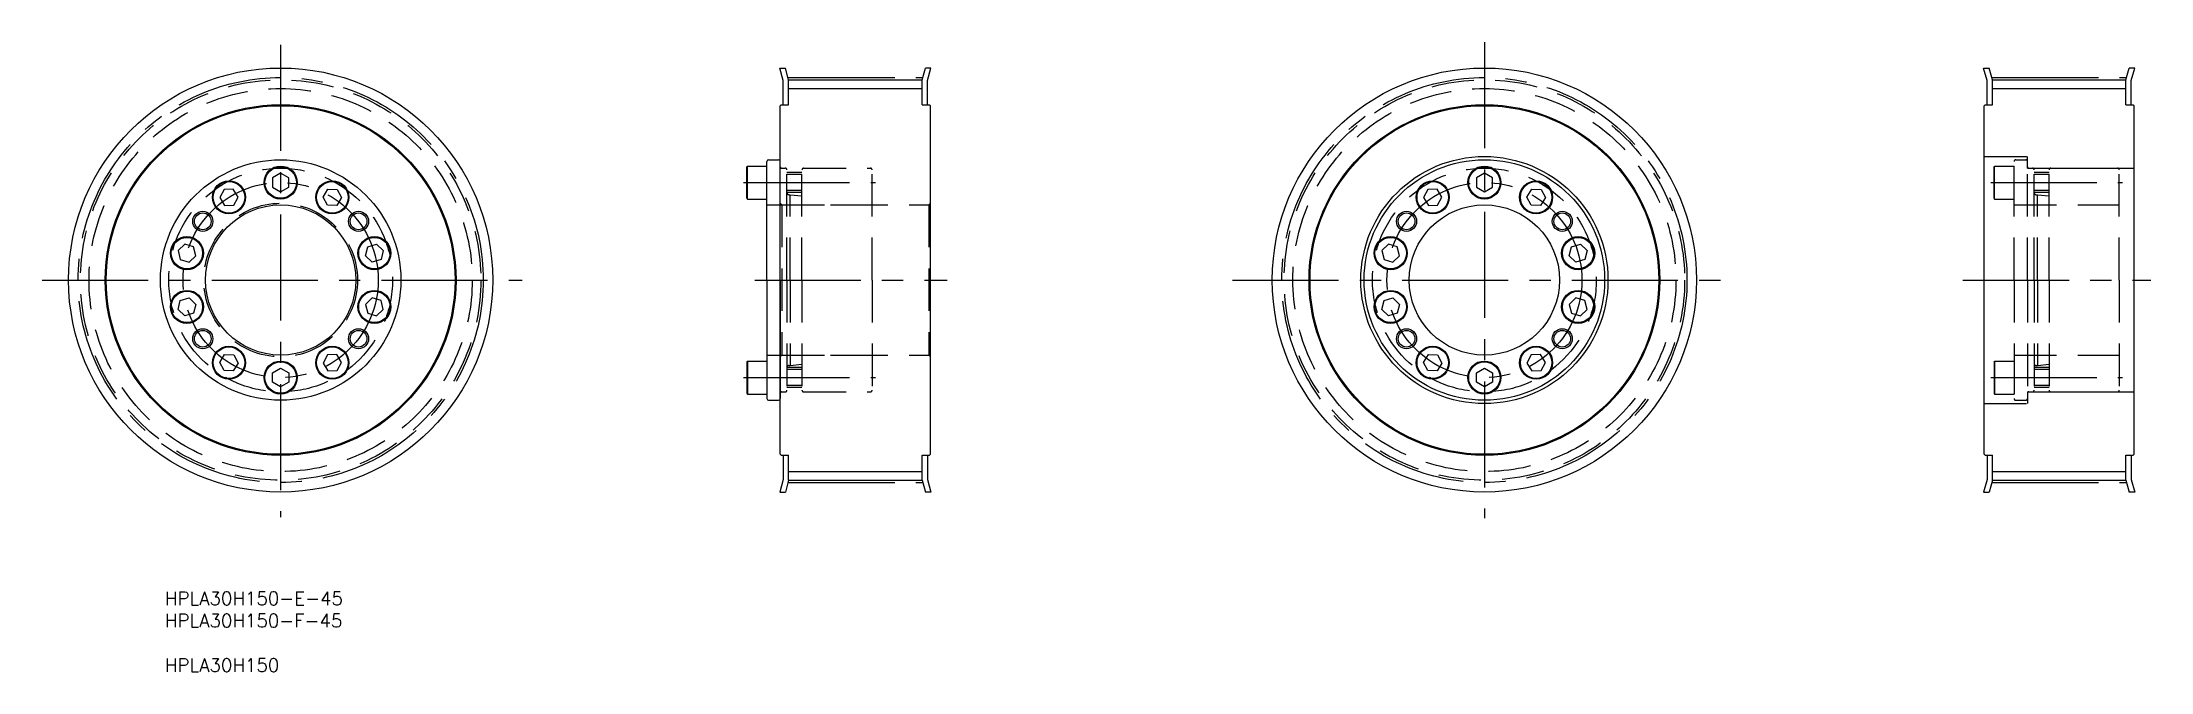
# Model space of a CAD drawing. Extents: x -22 to 610, y -15 to 173.
import ezdxf

# ---------------------------------------------------------------- set-up
doc = ezdxf.new("R2010")
doc.units = 0
doc.linetypes.add('CENTER', pattern=[50.8, 31.75, -6.35, 6.35, -6.35])
doc.linetypes.add('DASHED', pattern=[19.05, 12.7, -6.35])
doc.layers.get('0').update_dxf_attribs({"linetype": 'CONTINUOUS'})
doc.layers.add('CENTER', color=1, linetype='CENTER')
doc.styles.add('MISUMI', font='txt.shx')

# ---------------------------------------------------------------- blocks, each defined once
blk = doc.blocks.new('*U6')
at = {"color": 7, "linetype": 'CONTINUOUS', "style": 'MISUMI'}
for s, p in [('HPLA30H150-E-45', (15.05, 4.8)), ('HPLA30H150-F-45', (15.05, -1.87)), ('HPLA30H150', (15.05, -15.2))]:
    blk.add_text(s, height=4, dxfattribs=at).set_placement(p)

msp = doc.modelspace()

# ---------------------------------------------------------------- linework, layer by layer
at = {"color": 7, "linetype": 'CONTINUOUS'}
for p, q in [((199.21, 165.64), (200.87, 165.64)), ((200.22, 161.88), (199.21, 165.64)), ((201.82, 162.09), (200.87, 165.64)), ((241.82, 162.09), (242.77, 165.64)), ((244.42, 165.64), (242.77, 165.64)), ((243.42, 161.88), (244.42, 165.64)), ((559.62, 165.64), (561.28, 165.64)), ((560.63, 161.88), (559.62, 165.64)), ((562.23, 162.09), (561.28, 165.64)), ((602.23, 162.09), (603.18, 165.64)), ((604.84, 165.64), (603.18, 165.64)), ((603.83, 161.88), (604.84, 165.64)), ((200.22, 154.64), (200.22, 161.88)), ((201.82, 162.09), (241.82, 162.09)), ((201.82, 154.64), (201.82, 162.09)), ((241.82, 154.64), (241.82, 162.09)), ((243.42, 154.64), (243.42, 161.88)), ((560.63, 154.64), (560.63, 161.88)), ((562.23, 162.09), (602.23, 162.09)), ((562.23, 154.64), (562.23, 162.09)), ((602.23, 154.64), (602.23, 162.09)), ((603.83, 154.64), (603.83, 161.88)), ((199.32, 154.34), (199.62, 154.64)), ((199.32, 49.94), (199.32, 154.34)), ((199.62, 154.64), (201.82, 154.64)), ((241.82, 154.64), (244.02, 154.64)), ((244.02, 154.64), (244.32, 154.34)), ((244.32, 49.94), (244.32, 154.34)), ((559.73, 154.34), (560.03, 154.64)), ((559.73, 49.94), (559.73, 154.34)), ((560.03, 154.64), (562.23, 154.64)), ((602.23, 154.64), (604.43, 154.64)), ((604.43, 154.64), (604.73, 154.34)), ((604.73, 49.94), (604.73, 154.34)), ((49.73, 134.12), (47.33, 132.73)), ((47.33, 132.73), (47.33, 129.96)), ((52.13, 132.73), (49.73, 134.12)), ((50.93, 133.42), (50.93, 133.42)), ((51.53, 133.08), (51.53, 133.08)), ((52.13, 129.96), (52.13, 132.73)), ((189.32, 136.05), (189.46, 136.29)), ((189.32, 126.64), (189.32, 136.05)), ((189.46, 136.29), (195.32, 136.29)), ((189.46, 126.39), (189.46, 136.29)), ((195.32, 102.14), (195.32, 137.64)), ((195.32, 126.39), (195.32, 136.29)), ((195.32, 128.34), (195.32, 134.34)), ((195.82, 138.14), (198.82, 138.14)), ((199.32, 102.14), (199.32, 137.64)), ((410.14, 134.12), (407.74, 132.73)), ((407.74, 132.73), (407.74, 129.96)), ((412.54, 132.73), (410.14, 134.12)), ((411.34, 133.42), (411.34, 133.42)), ((411.94, 133.08), (411.94, 133.08)), ((412.54, 129.96), (412.54, 132.73)), ((32.79, 129.26), (31.48, 126.81)), ((31.48, 126.81), (32.95, 124.46)), ((35.56, 129.35), (32.79, 129.26)), ((37.02, 127), (35.56, 129.35)), ((35.72, 124.56), (37.02, 127)), ((47.33, 129.96), (49.73, 128.57)), ((49.73, 128.57), (52.13, 129.96)), ((62.43, 127), (63.9, 129.35)), ((63.73, 124.56), (62.43, 127)), ((63.9, 129.35), (66.67, 129.26)), ((67.97, 126.81), (66.5, 124.46)), ((66.67, 129.26), (67.97, 126.81)), ((189.32, 126.64), (189.46, 126.39)), ((189.46, 126.39), (195.32, 126.39)), ((393.2, 129.26), (391.9, 126.81)), ((391.9, 126.81), (393.37, 124.46)), ((395.97, 129.35), (393.2, 129.26)), ((397.44, 127), (395.97, 129.35)), ((396.14, 124.56), (397.44, 127)), ((407.74, 129.96), (410.14, 128.57)), ((410.14, 128.57), (412.54, 129.96)), ((422.85, 127), (424.32, 129.35)), ((424.15, 124.56), (422.85, 127)), ((424.32, 129.35), (427.09, 129.26)), ((428.39, 126.81), (426.92, 124.46)), ((427.09, 129.26), (428.39, 126.81)), ((32.95, 124.46), (35.72, 124.56)), ((66.5, 124.46), (63.73, 124.56)), ((393.37, 124.46), (396.14, 124.56)), ((426.92, 124.46), (424.15, 124.56)), ((20.99, 112.88), (19, 110.96)), ((19, 110.96), (19.67, 108.27)), ((19.67, 108.27), (22.33, 107.5)), ((23.65, 112.12), (20.99, 112.88)), ((22.33, 107.5), (24.32, 109.43)), ((24.32, 109.43), (23.65, 112.12)), ((75.13, 109.43), (75.8, 112.12)), ((77.13, 107.5), (75.13, 109.43)), ((75.8, 112.12), (78.47, 112.88)), ((79.79, 108.27), (77.13, 107.5)), ((78.47, 112.88), (80.46, 110.96)), ((80.46, 110.96), (79.79, 108.27)), ((381.4, 112.88), (379.41, 110.96)), ((379.41, 110.96), (380.08, 108.27)), ((380.08, 108.27), (382.75, 107.5)), ((384.07, 112.12), (381.4, 112.88)), ((382.75, 107.5), (384.74, 109.43)), ((384.74, 109.43), (384.07, 112.12)), ((435.55, 109.43), (436.22, 112.12)), ((437.54, 107.5), (435.55, 109.43)), ((436.22, 112.12), (438.88, 112.88)), ((440.21, 108.27), (437.54, 107.5)), ((438.88, 112.88), (440.88, 110.96)), ((440.88, 110.96), (440.21, 108.27)), ((195.32, 102.14), (195.32, 66.64)), ((199.32, 102.14), (199.32, 66.64)), ((19, 93.33), (19.67, 96.02)), ((19.67, 96.02), (22.33, 96.78)), ((22.33, 96.78), (24.32, 94.86)), ((24.32, 94.86), (23.65, 92.17)), ((77.13, 96.78), (75.13, 94.86)), ((75.13, 94.86), (75.8, 92.17)), ((79.79, 96.02), (77.13, 96.78)), ((80.46, 93.33), (79.79, 96.02)), ((379.41, 93.33), (380.08, 96.02)), ((380.08, 96.02), (382.75, 96.78)), ((382.75, 96.78), (384.74, 94.86)), ((384.74, 94.86), (384.07, 92.17)), ((437.54, 96.78), (435.55, 94.86)), ((435.55, 94.86), (436.22, 92.17)), ((440.21, 96.02), (437.54, 96.78)), ((440.88, 93.33), (440.21, 96.02)), ((20.99, 91.41), (19, 93.33)), ((23.65, 92.17), (20.99, 91.41)), ((75.8, 92.17), (78.47, 91.41)), ((78.47, 91.41), (80.46, 93.33)), ((381.4, 91.41), (379.41, 93.33)), ((384.07, 92.17), (381.4, 91.41)), ((436.22, 92.17), (438.88, 91.41)), ((438.88, 91.41), (440.88, 93.33)), ((31.48, 77.48), (32.95, 79.83)), ((32.79, 75.03), (31.48, 77.48)), ((32.95, 79.83), (35.72, 79.73)), ((37.02, 77.28), (35.56, 74.93)), ((35.72, 79.73), (37.02, 77.28)), ((63.73, 79.73), (62.43, 77.28)), ((62.43, 77.28), (63.9, 74.93)), ((66.5, 79.83), (63.73, 79.73)), ((67.97, 77.48), (66.5, 79.83)), ((66.67, 75.03), (67.97, 77.48)), ((189.32, 77.65), (189.46, 77.89)), ((189.32, 77.65), (189.32, 68.24)), ((189.46, 77.89), (195.32, 77.89)), ((189.46, 77.89), (189.46, 67.99)), ((195.32, 77.89), (195.32, 67.99)), ((195.32, 75.94), (195.32, 69.94)), ((391.9, 77.48), (393.37, 79.83)), ((393.2, 75.03), (391.9, 77.48)), ((393.37, 79.83), (396.14, 79.73)), ((397.44, 77.28), (395.97, 74.93)), ((396.14, 79.73), (397.44, 77.28)), ((424.15, 79.73), (422.85, 77.28)), ((422.85, 77.28), (424.32, 74.93)), ((426.92, 79.83), (424.15, 79.73)), ((428.39, 77.48), (426.92, 79.83)), ((427.09, 75.03), (428.39, 77.48)), ((35.56, 74.93), (32.79, 75.03)), ((47.33, 74.33), (49.73, 75.72)), ((47.33, 71.56), (47.33, 74.33)), ((49.73, 70.17), (47.33, 71.56)), ((49.73, 75.72), (52.13, 74.33)), ((52.13, 71.56), (49.73, 70.17)), ((52.13, 74.33), (52.13, 71.56)), ((63.9, 74.93), (66.67, 75.03)), ((395.97, 74.93), (393.2, 75.03)), ((407.74, 74.33), (410.14, 75.72)), ((407.74, 71.56), (407.74, 74.33)), ((410.14, 70.17), (407.74, 71.56)), ((410.14, 75.72), (412.54, 74.33)), ((412.54, 71.56), (410.14, 70.17)), ((412.54, 74.33), (412.54, 71.56)), ((424.32, 74.93), (427.09, 75.03)), ((189.32, 68.24), (189.46, 67.99)), ((189.46, 67.99), (195.32, 67.99)), ((195.82, 66.14), (198.82, 66.14)), ((199.62, 49.64), (199.32, 49.94)), ((199.62, 49.64), (201.82, 49.64)), ((200.22, 49.64), (200.22, 42.41)), ((201.82, 42.19), (201.82, 49.64)), ((241.82, 42.19), (241.82, 49.64)), ((241.82, 49.64), (244.02, 49.64)), ((243.42, 49.64), (243.42, 42.41)), ((244.02, 49.64), (244.32, 49.94)), ((560.03, 49.64), (559.73, 49.94)), ((560.03, 49.64), (562.23, 49.64)), ((560.63, 49.64), (560.63, 42.41)), ((562.23, 42.19), (562.23, 49.64)), ((602.23, 42.19), (602.23, 49.64)), ((602.23, 49.64), (604.43, 49.64)), ((603.83, 49.64), (603.83, 42.41)), ((604.43, 49.64), (604.73, 49.94)), ((200.22, 42.41), (199.21, 38.64)), ((199.21, 38.64), (200.87, 38.64)), ((201.82, 42.19), (200.87, 38.64)), ((201.82, 42.19), (241.82, 42.19)), ((241.82, 42.19), (242.77, 38.64)), ((244.42, 38.64), (242.77, 38.64)), ((243.42, 42.41), (244.42, 38.64)), ((560.63, 42.41), (559.62, 38.64)), ((559.62, 38.64), (561.28, 38.64)), ((562.23, 42.19), (561.28, 38.64)), ((562.23, 42.19), (602.23, 42.19)), ((602.23, 42.19), (603.18, 38.64)), ((604.84, 38.64), (603.18, 38.64)), ((603.83, 42.41), (604.84, 38.64))]:
    msp.add_line(p, q, dxfattribs=at)
at = {"color": 3, "linetype": 'CONTINUOUS'}
for p, q in [((201.82, 159.5), (241.82, 159.5)), ((562.23, 159.5), (602.23, 159.5)), ((201.82, 44.78), (241.82, 44.78)), ((562.23, 44.78), (602.23, 44.78))]:
    msp.add_line(p, q, dxfattribs=at)
at = {"color": 3, "linetype": 'DASHED'}
for p, q in [((559.73, 139.14), (572.73, 139.14)), ((572.73, 135.64), (572.73, 139.14)), ((199.73, 135.64), (200.82, 135.64)), ((201.32, 102.14), (201.32, 135.14)), ((205.82, 134.34), (201.32, 134.34)), ((205.82, 133.74), (201.32, 133.74)), ((205.82, 102.14), (205.82, 135.14)), ((206.32, 135.64), (226.32, 135.64)), ((226.82, 102.14), (226.82, 135.14)), ((562.73, 136.05), (562.87, 136.29)), ((562.73, 126.64), (562.73, 136.05)), ((562.87, 136.29), (568.73, 136.29)), ((562.87, 126.39), (562.87, 136.29)), ((568.73, 102.14), (568.73, 137.64)), ((568.73, 126.39), (568.73, 136.29)), ((568.73, 128.34), (568.73, 134.34)), ((569.23, 138.14), (572.23, 138.14)), ((572.73, 102.14), (572.73, 137.64)), ((572.73, 135.64), (604.73, 135.64)), ((573.14, 135.64), (574.23, 135.64)), ((574.73, 102.14), (574.73, 135.14)), ((579.23, 134.34), (574.73, 134.34)), ((579.23, 133.74), (574.73, 133.74)), ((579.23, 102.14), (579.23, 135.14)), ((579.73, 135.64), (599.73, 135.64)), ((600.23, 102.14), (600.23, 135.14)), ((205.82, 128.94), (201.32, 128.94)), ((205.82, 128.34), (201.32, 128.34)), ((201.92, 127.7), (202.32, 127.7)), ((202.32, 102.14), (202.32, 127.7)), ((202.32, 127.7), (205.82, 127.31)), ((562.73, 126.64), (562.87, 126.39)), ((562.87, 126.39), (568.73, 126.39)), ((579.23, 128.94), (574.73, 128.94)), ((579.23, 128.34), (574.73, 128.34)), ((575.33, 127.7), (575.73, 127.7)), ((575.73, 102.14), (575.73, 127.7)), ((575.73, 127.7), (579.23, 127.31)), ((195.32, 124.64), (226.82, 124.64)), ((199.32, 125.14), (199.82, 124.64)), ((199.82, 124.64), (243.82, 124.64)), ((199.82, 124.64), (199.82, 79.64)), ((244.32, 125.14), (243.82, 124.64)), ((243.82, 124.64), (243.82, 79.64)), ((568.73, 124.64), (600.23, 124.64)), ((201.32, 102.14), (201.32, 69.14)), ((202.32, 102.14), (202.32, 76.59)), ((205.82, 102.14), (205.82, 69.14)), ((226.82, 102.14), (226.82, 69.14)), ((568.73, 102.14), (568.73, 66.64)), ((572.73, 102.14), (572.73, 66.64)), ((574.73, 102.14), (574.73, 69.14)), ((575.73, 102.14), (575.73, 76.59)), ((579.23, 102.14), (579.23, 69.14)), ((600.23, 102.14), (600.23, 69.14)), ((195.32, 79.64), (226.82, 79.64)), ((199.32, 79.14), (199.82, 79.64)), ((199.82, 79.64), (243.82, 79.64)), ((205.82, 75.94), (201.32, 75.94)), ((201.92, 76.59), (202.32, 76.59)), ((202.32, 76.59), (205.82, 76.98)), ((244.32, 79.14), (243.82, 79.64)), ((562.73, 77.65), (562.87, 77.89)), ((562.73, 77.65), (562.73, 68.24)), ((562.87, 77.89), (568.73, 77.89)), ((562.87, 77.89), (562.87, 67.99)), ((568.73, 79.64), (600.23, 79.64)), ((568.73, 77.89), (568.73, 67.99)), ((568.73, 75.94), (568.73, 69.94)), ((579.23, 75.94), (574.73, 75.94)), ((575.33, 76.59), (575.73, 76.59)), ((575.73, 76.59), (579.23, 76.98)), ((205.82, 75.34), (201.32, 75.34)), ((205.82, 70.54), (201.32, 70.54)), ((205.82, 69.94), (201.32, 69.94)), ((579.23, 75.34), (574.73, 75.34)), ((579.23, 70.54), (574.73, 70.54)), ((579.23, 69.94), (574.73, 69.94)), ((199.73, 68.64), (200.82, 68.64)), ((206.32, 68.64), (226.32, 68.64)), ((559.73, 65.14), (572.73, 65.14)), ((562.73, 68.24), (562.87, 67.99)), ((562.87, 67.99), (568.73, 67.99)), ((569.23, 66.14), (572.23, 66.14)), ((572.73, 68.64), (572.73, 65.14)), ((572.73, 68.64), (604.73, 68.64)), ((573.14, 68.64), (574.23, 68.64)), ((579.73, 68.64), (599.73, 68.64))]:
    msp.add_line(p, q, dxfattribs=at)
at = {"color": 7, "linetype": 'CONTINUOUS'}
for centre, radius in [((49.73, 102.14), 63.5), ((410.14, 102.14), 63.5), ((49.73, 102.14), 52.5), ((49.73, 102.14), 52.2), ((410.14, 102.14), 52.5), ((410.14, 102.14), 52.2), ((410.14, 102.14), 37), ((49.73, 102.14), 36), ((49.73, 131.34), 4.95), ((49.73, 131.34), 4.71), ((410.14, 102.14), 36), ((410.14, 131.34), 4.95), ((410.14, 131.34), 4.71), ((34.25, 126.91), 4.95), ((34.25, 126.91), 4.71), ((65.2, 126.91), 4.95), ((65.2, 126.91), 4.71), ((394.67, 126.91), 4.95), ((394.67, 126.91), 4.71), ((425.62, 126.91), 4.95), ((425.62, 126.91), 4.71), ((26.41, 119.72), 2.5), ((49.73, 102.14), 22.5), ((73.05, 119.72), 2.5), ((386.82, 119.72), 3), ((386.82, 119.72), 2.5), ((410.14, 102.14), 22.5), ((433.46, 119.72), 3), ((433.46, 119.72), 2.5), ((21.66, 110.19), 4.95), ((21.66, 110.19), 4.71), ((77.8, 110.19), 4.95), ((77.8, 110.19), 4.71), ((382.07, 110.19), 4.95), ((382.07, 110.19), 4.71), ((438.21, 110.19), 4.95), ((438.21, 110.19), 4.71), ((21.66, 94.1), 4.95), ((21.66, 94.1), 4.71), ((77.8, 94.1), 4.95), ((77.8, 94.1), 4.71), ((382.07, 94.1), 4.95), ((382.07, 94.1), 4.71), ((438.21, 94.1), 4.95), ((438.21, 94.1), 4.71), ((26.41, 84.57), 2.5), ((34.25, 77.38), 4.95), ((34.25, 77.38), 4.71), ((65.2, 77.38), 4.95), ((65.2, 77.38), 4.71), ((73.05, 84.57), 2.5), ((386.82, 84.57), 3), ((386.82, 84.57), 2.5), ((394.67, 77.38), 4.95), ((394.67, 77.38), 4.71), ((425.62, 77.38), 4.95), ((425.62, 77.38), 4.71), ((433.46, 84.57), 3), ((433.46, 84.57), 2.5), ((49.73, 72.94), 4.95), ((49.73, 72.94), 4.71), ((410.14, 72.94), 4.95), ((410.14, 72.94), 4.71)]:
    msp.add_circle(centre, radius, dxfattribs=at)
at = {"color": 3, "linetype": 'DASHED'}
for centre, radius in [((49.73, 102.14), 59.95), ((49.73, 102.14), 57.36), ((410.14, 102.14), 59.95), ((410.14, 102.14), 57.36), ((49.73, 102.14), 33.5), ((410.14, 102.14), 33.5), ((49.73, 102.14), 23)]:
    msp.add_circle(centre, radius, dxfattribs=at)
at = {"color": 3}
for centre in [(26.41, 119.72), (73.05, 119.72), (26.41, 84.57), (73.05, 84.57)]:
    msp.add_circle(centre, 3, dxfattribs=at)
at = {"color": 7, "linetype": 'CONTINUOUS'}
for centre, start, end in [((195.82, 137.64), 90, 180), ((198.82, 137.64), 0, 90), ((195.82, 66.64), 180, 270), ((198.82, 66.64), 270, 0)]:
    msp.add_arc(centre, 0.5, start, end, dxfattribs=at)
at = {"color": 3, "linetype": 'DASHED'}
for centre, radius, start, end in [((199.73, 136.05), 0.41, 180, 270), ((200.82, 135.14), 0.5, 0, 90), ((206.32, 135.14), 0.5, 90, 180), ((226.32, 135.14), 0.5, 0, 90), ((569.23, 137.64), 0.5, 90, 180), ((572.23, 137.64), 0.5, 0, 90), ((573.14, 136.05), 0.41, 180, 270), ((574.23, 135.14), 0.5, 0, 90), ((579.73, 135.14), 0.5, 90, 180), ((599.73, 135.14), 0.5, 0, 90), ((201.92, 128.3), 0.6, 180, 270), ((575.33, 128.3), 0.6, 180, 270), ((201.92, 75.99), 0.6, 90, 180), ((575.33, 75.99), 0.6, 90, 180), ((199.73, 68.23), 0.41, 90, 180), ((200.82, 69.14), 0.5, 270, 0), ((206.32, 69.14), 0.5, 180, 270), ((226.32, 69.14), 0.5, 270, 0), ((569.23, 66.64), 0.5, 180, 270), ((572.23, 66.64), 0.5, 270, 0), ((573.14, 68.23), 0.41, 90, 180), ((574.23, 69.14), 0.5, 270, 0), ((579.73, 69.14), 0.5, 180, 270), ((599.73, 69.14), 0.5, 270, 0)]:
    msp.add_arc(centre, radius, start, end, dxfattribs=at)
at = {"layer": 'CENTER', "color": 1, "linetype": 'CENTER'}
for p, q in [((49.73, 172.57), (49.73, 31.11)), ((410.14, 173.38), (410.14, 30.81)), ((201.82, 162.78), (241.82, 162.78)), ((562.23, 162.78), (602.23, 162.78)), ((188.32, 131.34), (227.82, 131.34)), ((561.73, 131.34), (601.23, 131.34)), ((-21.67, 102.14), (122.01, 102.14)), ((191.67, 102.14), (249.32, 102.14)), ((334.74, 102.14), (485.66, 102.14)), ((553.43, 102.14), (609.67, 102.14)), ((188.32, 72.94), (227.82, 72.94)), ((561.73, 72.94), (601.23, 72.94)), ((201.82, 41.5), (241.82, 41.5)), ((562.23, 41.5), (602.23, 41.5))]:
    msp.add_line(p, q, dxfattribs=at)
for centre, radius in [((49.73, 102.14), 60.64), ((410.14, 102.14), 60.64), ((49.73, 102.14), 29.2), ((410.14, 102.14), 29.2)]:
    msp.add_circle(centre, radius, dxfattribs=at)

# ---------------------------------------------------------------- block references
at = {"color": 7, "linetype": 'CONTINUOUS'}
msp.add_blockref('*U6', (0, 0), dxfattribs=at)

doc.saveas('drawing.dxf')
